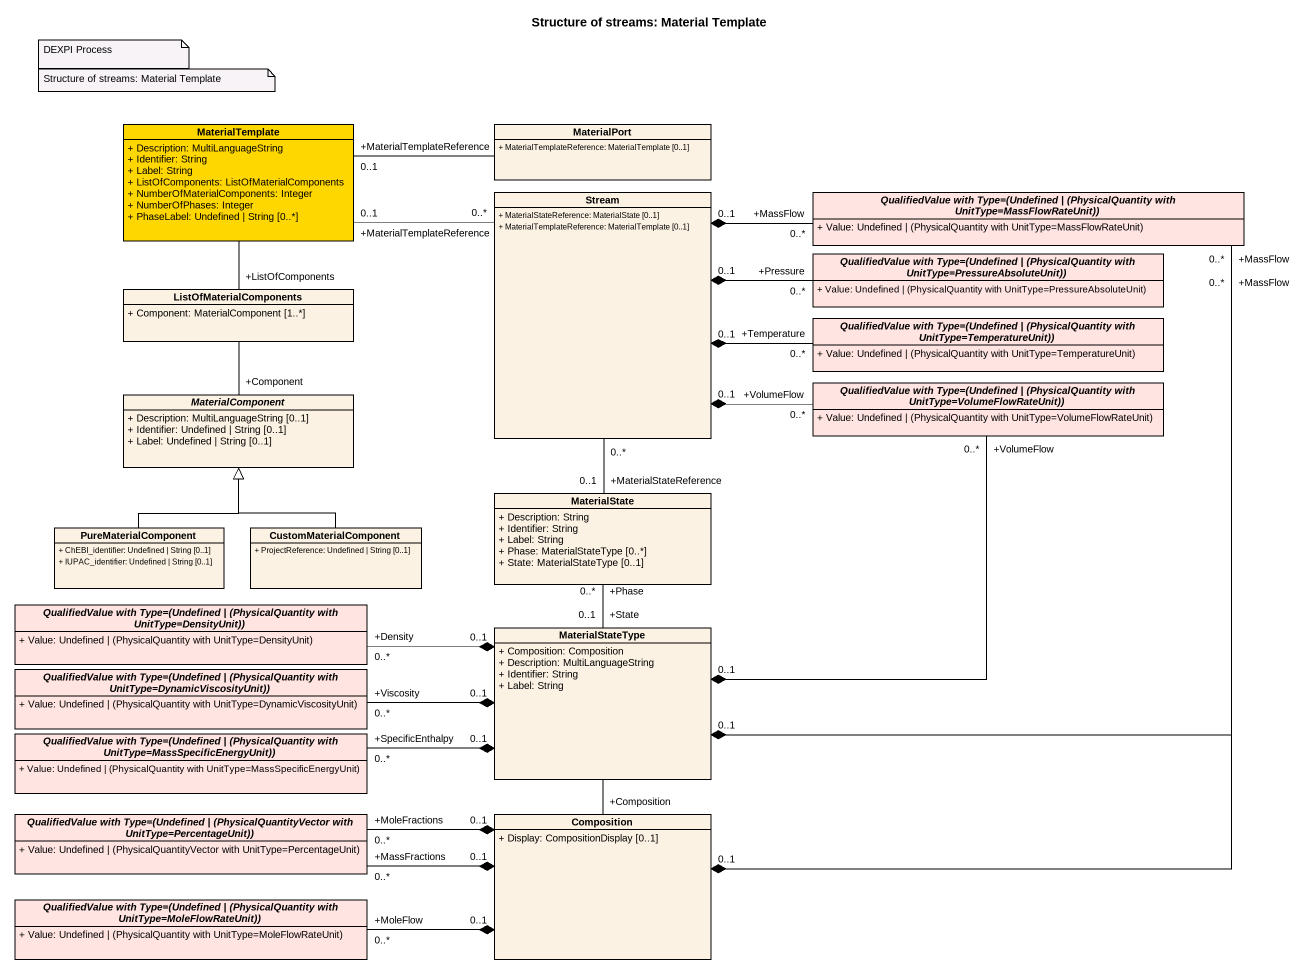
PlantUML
@startuml
title Structure of streams: Material Template
hide circle
hide empty members
skinparam classAttributeIconSize 0
class MaterialTemplate #FFD700 {
  + Description: MultiLanguageString
  + Identifier: String
  + Label: String
  + ListOfComponents: ListOfMaterialComponents
  + NumberOfMaterialComponents: Integer
  + NumberOfPhases: Integer
  + PhaseLabel: Undefined | String [0..*]
}
class MaterialPort {
  + MaterialTemplateReference: MaterialTemplate [0..1]
}
class Stream {
  + MaterialStateReference: MaterialState [0..1]
  + MaterialTemplateReference: MaterialTemplate [0..1]
}
abstract class "QualifiedValue with Type=(Undefined | (PhysicalQuantity with UnitType=MassFlowRateUnit))" as QualifiedValue_with_Type #FFE4E1 {
  {field} + Value: Undefined | (PhysicalQuantity with UnitType=MassFlowRateUnit)
}
abstract class "QualifiedValue with Type=(Undefined | (PhysicalQuantity with UnitType=PressureAbsoluteUnit))" as QualifiedValue_with_Type_2 #FFE4E1 {
  {field} + Value: Undefined | (PhysicalQuantity with UnitType=PressureAbsoluteUnit)
}
class ListOfMaterialComponents {
  + Component: MaterialComponent [1..*]
}
abstract class "QualifiedValue with Type=(Undefined | (PhysicalQuantity with UnitType=TemperatureUnit))" as QualifiedValue_with_Type_3 #FFE4E1 {
  {field} + Value: Undefined | (PhysicalQuantity with UnitType=TemperatureUnit)
}
abstract class MaterialComponent {
  + Description: MultiLanguageString [0..1]
  + Identifier: Undefined | String [0..1]
  + Label: Undefined | String [0..1]
}
abstract class "QualifiedValue with Type=(Undefined | (PhysicalQuantity with UnitType=VolumeFlowRateUnit))" as QualifiedValue_with_Type_4 #FFE4E1 {
  {field} + Value: Undefined | (PhysicalQuantity with UnitType=VolumeFlowRateUnit)
}
class MaterialState {
  + Description: String
  + Identifier: String
  + Label: String
  + Phase: MaterialStateType [0..*]
  + State: MaterialStateType [0..1]
}
class PureMaterialComponent {
  + ChEBI_identifier: Undefined | String [0..1]
  + IUPAC_identifier: Undefined | String [0..1]
}
class CustomMaterialComponent {
  + ProjectReference: Undefined | String [0..1]
}
abstract class "QualifiedValue with Type=(Undefined | (PhysicalQuantity with UnitType=DensityUnit))" as QualifiedValue_with_Type_5 #FFE4E1 {
  {field} + Value: Undefined | (PhysicalQuantity with UnitType=DensityUnit)
}
class MaterialStateType {
  + Composition: Composition
  + Description: MultiLanguageString
  + Identifier: String
  + Label: String
}
abstract class "QualifiedValue with Type=(Undefined | (PhysicalQuantity with UnitType=DynamicViscosityUnit))" as QualifiedValue_with_Type_6 #FFE4E1 {
  {field} + Value: Undefined | (PhysicalQuantity with UnitType=DynamicViscosityUnit)
}
abstract class "QualifiedValue with Type=(Undefined | (PhysicalQuantity with UnitType=MassSpecificEnergyUnit))" as QualifiedValue_with_Type_7 #FFE4E1 {
  {field} + Value: Undefined | (PhysicalQuantity with UnitType=MassSpecificEnergyUnit)
}
abstract class "QualifiedValue with Type=(Undefined | (PhysicalQuantityVector with UnitType=PercentageUnit))" as QualifiedValue_with_Type_8 #FFE4E1 {
  {field} + Value: Undefined | (PhysicalQuantityVector with UnitType=PercentageUnit)
}
class Composition {
  + Display: CompositionDisplay [0..1]
}
abstract class "QualifiedValue with Type=(Undefined | (PhysicalQuantity with UnitType=MoleFlowRateUnit))" as QualifiedValue_with_Type_9 #FFE4E1 {
  {field} + Value: Undefined | (PhysicalQuantity with UnitType=MoleFlowRateUnit)
}
MaterialTemplate -- "+ListOfComponents" ListOfMaterialComponents
MaterialPort -left- "+MaterialTemplateReference\n0..1" MaterialTemplate
Stream "0..*" -left- "+MaterialTemplateReference\n0..1" MaterialTemplate
Stream "0..1" *-right- "+MassFlow\n0..*" QualifiedValue_with_Type
Stream "0..1" *-right- "+Pressure\n0..*" QualifiedValue_with_Type_2
Stream "0..1" *-right- "+Temperature\n0..*" QualifiedValue_with_Type_3
Stream "0..1" *-right- "+VolumeFlow\n0..*" QualifiedValue_with_Type_4
Stream "0..*" -- "+MaterialStateReference\n0..1" MaterialState
ListOfMaterialComponents -- "+Component" MaterialComponent
MaterialState -- "+State\n0..1" MaterialStateType
MaterialState -- "+Phase\n0..*" MaterialStateType
PureMaterialComponent -up-|> MaterialComponent
CustomMaterialComponent -up-|> MaterialComponent
MaterialStateType "0..1" *-up- "+MassFlow\n0..*" QualifiedValue_with_Type
MaterialStateType "0..1" *-up- "+VolumeFlow\n0..*" QualifiedValue_with_Type_4
MaterialStateType "0..1" *-left- "+Density\n0..*" QualifiedValue_with_Type_5
MaterialStateType "0..1" *-left- "+Viscosity\n0..*" QualifiedValue_with_Type_6
MaterialStateType "0..1" *-left- "+SpecificEnthalpy\n0..*" QualifiedValue_with_Type_7
MaterialStateType -- "+Composition" Composition
Composition "0..1" *-up- "+MassFlow\n0..*" QualifiedValue_with_Type
Composition "0..1" *-left- "+MoleFractions\n0..*" QualifiedValue_with_Type_8
Composition "0..1" *-left- "+MassFractions\n0..*" QualifiedValue_with_Type_8
Composition "0..1" *-left- "+MoleFlow\n0..*" QualifiedValue_with_Type_9
note as N1
  DEXPI Process
end note
note as N2
  Structure of streams: Material Template
end note
@enduml
